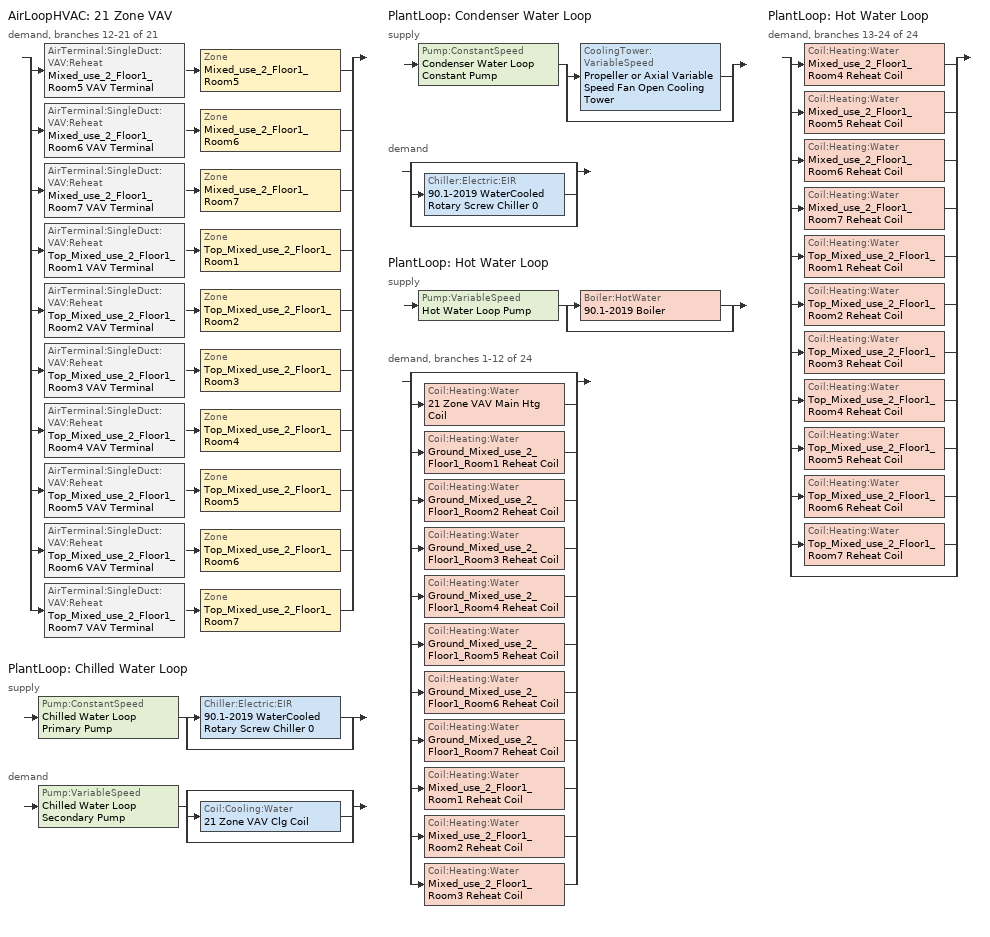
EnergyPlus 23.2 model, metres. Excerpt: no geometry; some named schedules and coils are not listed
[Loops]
AirLoopHVAC '21 Zone VAV'
 demand, branches 12-21 of 21: split
  | AirTerminal:SingleDuct:VAV:Reheat 'Mixed_use_2_Floor1_Room5 VAV Terminal' > Zone 'Mixed_use_2_Floor1_Room5'
  | AirTerminal:SingleDuct:VAV:Reheat 'Mixed_use_2_Floor1_Room6 VAV Terminal' > Zone 'Mixed_use_2_Floor1_Room6'
  | AirTerminal:SingleDuct:VAV:Reheat 'Mixed_use_2_Floor1_Room7 VAV Terminal' > Zone 'Mixed_use_2_Floor1_Room7'
  | AirTerminal:SingleDuct:VAV:Reheat 'Top_Mixed_use_2_Floor1_Room1 VAV Terminal' > Zone 'Top_Mixed_use_2_Floor1_Room1'
  | AirTerminal:SingleDuct:VAV:Reheat 'Top_Mixed_use_2_Floor1_Room2 VAV Terminal' > Zone 'Top_Mixed_use_2_Floor1_Room2'
  | AirTerminal:SingleDuct:VAV:Reheat 'Top_Mixed_use_2_Floor1_Room3 VAV Terminal' > Zone 'Top_Mixed_use_2_Floor1_Room3'
  | AirTerminal:SingleDuct:VAV:Reheat 'Top_Mixed_use_2_Floor1_Room4 VAV Terminal' > Zone 'Top_Mixed_use_2_Floor1_Room4'
  | AirTerminal:SingleDuct:VAV:Reheat 'Top_Mixed_use_2_Floor1_Room5 VAV Terminal' > Zone 'Top_Mixed_use_2_Floor1_Room5'
  | AirTerminal:SingleDuct:VAV:Reheat 'Top_Mixed_use_2_Floor1_Room6 VAV Terminal' > Zone 'Top_Mixed_use_2_Floor1_Room6'
  | AirTerminal:SingleDuct:VAV:Reheat 'Top_Mixed_use_2_Floor1_Room7 VAV Terminal' > Zone 'Top_Mixed_use_2_Floor1_Room7'
PlantLoop 'Chilled Water Loop'
 supply: Pump:ConstantSpeed 'Chilled Water Loop Primary Pump' > split
  | Chiller:Electric:EIR '90.1-2019 WaterCooled  Rotary Screw Chiller 0'
  | bypass
 demand: Pump:VariableSpeed 'Chilled Water Loop Secondary Pump' > split
  | bypass
  | Coil:Cooling:Water '21 Zone VAV Clg Coil'
  | bypass
PlantLoop 'Condenser Water Loop'
 supply: Pump:ConstantSpeed 'Condenser Water Loop Constant Pump' > split
  | CoolingTower:VariableSpeed 'Propeller or Axial Variable Speed Fan Open Cooling Tower'
  | bypass
 demand: split
  | bypass
  | Chiller:Electric:EIR '90.1-2019 WaterCooled  Rotary Screw Chiller 0'
  | bypass
PlantLoop 'Hot Water Loop'
 supply: Pump:VariableSpeed 'Hot Water Loop Pump' > split
  | Boiler:HotWater '90.1-2019 Boiler'
  | bypass
 demand, branches 1-12 of 24: split
  | bypass
  | Coil:Heating:Water '21 Zone VAV Main Htg Coil'
  | Coil:Heating:Water 'Ground_Mixed_use_2_Floor1_Room1 Reheat Coil'
  | Coil:Heating:Water 'Ground_Mixed_use_2_Floor1_Room2 Reheat Coil'
  | Coil:Heating:Water 'Ground_Mixed_use_2_Floor1_Room3 Reheat Coil'
  | Coil:Heating:Water 'Ground_Mixed_use_2_Floor1_Room4 Reheat Coil'
  | Coil:Heating:Water 'Ground_Mixed_use_2_Floor1_Room5 Reheat Coil'
  | Coil:Heating:Water 'Ground_Mixed_use_2_Floor1_Room6 Reheat Coil'
  | Coil:Heating:Water 'Ground_Mixed_use_2_Floor1_Room7 Reheat Coil'
  | Coil:Heating:Water 'Mixed_use_2_Floor1_Room1 Reheat Coil'
  | Coil:Heating:Water 'Mixed_use_2_Floor1_Room2 Reheat Coil'
  | Coil:Heating:Water 'Mixed_use_2_Floor1_Room3 Reheat Coil'
PlantLoop 'Hot Water Loop'
 demand, branches 13-24 of 24: split
  | Coil:Heating:Water 'Mixed_use_2_Floor1_Room4 Reheat Coil'
  | Coil:Heating:Water 'Mixed_use_2_Floor1_Room5 Reheat Coil'
  | Coil:Heating:Water 'Mixed_use_2_Floor1_Room6 Reheat Coil'
  | Coil:Heating:Water 'Mixed_use_2_Floor1_Room7 Reheat Coil'
  | Coil:Heating:Water 'Top_Mixed_use_2_Floor1_Room1 Reheat Coil'
  | Coil:Heating:Water 'Top_Mixed_use_2_Floor1_Room2 Reheat Coil'
  | Coil:Heating:Water 'Top_Mixed_use_2_Floor1_Room3 Reheat Coil'
  | Coil:Heating:Water 'Top_Mixed_use_2_Floor1_Room4 Reheat Coil'
  | Coil:Heating:Water 'Top_Mixed_use_2_Floor1_Room5 Reheat Coil'
  | Coil:Heating:Water 'Top_Mixed_use_2_Floor1_Room6 Reheat Coil'
  | Coil:Heating:Water 'Top_Mixed_use_2_Floor1_Room7 Reheat Coil'
  | bypass
[ZoneControl:Thermostat] Temperature Difference Between Cutout And Setpoint {deltaC}=0
Name | Zone or ZoneList | Control Type Schedule | Control 1
Mixed_use_2_Floor1_Room5 Thermostat | Mixed_use_2_Floor1_Room5 | Mixed_use_2_Floor1_Room5 Thermostat Schedule | Mixed Use Building Program_Setpoint 11
Mixed_use_2_Floor1_Room6 Thermostat | Mixed_use_2_Floor1_Room6 | Mixed_use_2_Floor1_Room6 Thermostat Schedule | Mixed Use Building Program_Setpoint 12
Mixed_use_2_Floor1_Room7 Thermostat | Mixed_use_2_Floor1_Room7 | Mixed_use_2_Floor1_Room7 Thermostat Schedule | Mixed Use Building Program_Setpoint 13
Top_Mixed_use_2_Floor1_Room1 Thermostat | Top_Mixed_use_2_Floor1_Room1 | Top_Mixed_use_2_Floor1_Room1 Thermostat Schedule | Mixed Use Building Program_Setpoint 14
Top_Mixed_use_2_Floor1_Room2 Thermostat | Top_Mixed_use_2_Floor1_Room2 | Top_Mixed_use_2_Floor1_Room2 Thermostat Schedule | Mixed Use Building Program_Setpoint 15
Top_Mixed_use_2_Floor1_Room3 Thermostat | Top_Mixed_use_2_Floor1_Room3 | Top_Mixed_use_2_Floor1_Room3 Thermostat Schedule | Mixed Use Building Program_Setpoint 16
Top_Mixed_use_2_Floor1_Room4 Thermostat | Top_Mixed_use_2_Floor1_Room4 | Top_Mixed_use_2_Floor1_Room4 Thermostat Schedule | Mixed Use Building Program_Setpoint 17
Top_Mixed_use_2_Floor1_Room5 Thermostat | Top_Mixed_use_2_Floor1_Room5 | Top_Mixed_use_2_Floor1_Room5 Thermostat Schedule | Mixed Use Building Program_Setpoint 18
Top_Mixed_use_2_Floor1_Room6 Thermostat | Top_Mixed_use_2_Floor1_Room6 | Top_Mixed_use_2_Floor1_Room6 Thermostat Schedule | Mixed Use Building Program_Setpoint 19
Top_Mixed_use_2_Floor1_Room7 Thermostat | Top_Mixed_use_2_Floor1_Room7 | Top_Mixed_use_2_Floor1_Room7 Thermostat Schedule | Mixed Use Building Program_Setpoint 20
[ThermostatSetpoint:DualSetpoint] Heating Setpoint Temperature Schedule=Mixed Use Building Program_Setpoint_HtgSetp Schedule; Cooling Setpoint Temperature Schedule=Mixed Use Building Program_Setpoint_ClgSetp Schedule
Mixed Use Building Program_Setpoint 11; Mixed Use Building Program_Setpoint 12; Mixed Use Building Program_Setpoint 13; Mixed Use Building Program_Setpoint 14; Mixed Use Building Program_Setpoint 15; Mixed Use Building Program_Setpoint 16; Mixed Use Building Program_Setpoint 17; Mixed Use Building Program_Setpoint 18; Mixed Use Building Program_Setpoint 19; Mixed Use Building Program_Setpoint 20
[AirTerminal:SingleDuct:VAV:Reheat] Availability Schedule=Always On Discrete; Maximum Air Flow Rate {m3/s}=Autosize; Zone Minimum Air Flow Input Method=Constant; Constant Minimum Air Flow Fraction=0.2; Fixed Minimum Air Flow Rate {m3/s}=0; Maximum Hot Water or Steam Flow Rate {m3/s}=Autosize; Minimum Hot Water or Steam Flow Rate {m3/s}=0; Convergence Tolerance=0.001; Damper Heating Action=Normal; Maximum Flow per Zone Floor Area During Reheat {m3/s-m2}=Autocalculate; Maximum Flow Fraction During Reheat=Autocalculate; Maximum Reheat Air Temperature {C}=40
Name | Reheat Coil
Mixed_use_2_Floor1_Room5 VAV Terminal | Mixed_use_2_Floor1_Room5 Reheat Coil
Mixed_use_2_Floor1_Room6 VAV Terminal | Mixed_use_2_Floor1_Room6 Reheat Coil
Mixed_use_2_Floor1_Room7 VAV Terminal | Mixed_use_2_Floor1_Room7 Reheat Coil
Top_Mixed_use_2_Floor1_Room1 VAV Terminal | Top_Mixed_use_2_Floor1_Room1 Reheat Coil
Top_Mixed_use_2_Floor1_Room2 VAV Terminal | Top_Mixed_use_2_Floor1_Room2 Reheat Coil
Top_Mixed_use_2_Floor1_Room3 VAV Terminal | Top_Mixed_use_2_Floor1_Room3 Reheat Coil
Top_Mixed_use_2_Floor1_Room4 VAV Terminal | Top_Mixed_use_2_Floor1_Room4 Reheat Coil
Top_Mixed_use_2_Floor1_Room5 VAV Terminal | Top_Mixed_use_2_Floor1_Room5 Reheat Coil
Top_Mixed_use_2_Floor1_Room6 VAV Terminal | Top_Mixed_use_2_Floor1_Room6 Reheat Coil
Top_Mixed_use_2_Floor1_Room7 VAV Terminal | Top_Mixed_use_2_Floor1_Room7 Reheat Coil
[Coil:Heating:Water] Availability Schedule=Always On Discrete; U-Factor Times Area Value {W/K}=Autosize; Maximum Water Flow Rate {m3/s}=Autosize; Performance Input Method=UFactorTimesAreaAndDesignWaterFlowRate; Rated Capacity {W}=Autosize; Rated Inlet Water Temperature {C}=82.2222; Rated Inlet Air Temperature {C}=12.7778; Rated Outlet Water Temperature {C}=71.1111; Rated Outlet Air Temperature {C}=40; Rated Ratio for Air and Water Convection=0.5
Ground_Mixed_use_2_Floor1_Room1 Reheat Coil; Ground_Mixed_use_2_Floor1_Room2 Reheat Coil; Ground_Mixed_use_2_Floor1_Room3 Reheat Coil; Ground_Mixed_use_2_Floor1_Room4 Reheat Coil; Ground_Mixed_use_2_Floor1_Room5 Reheat Coil; Ground_Mixed_use_2_Floor1_Room6 Reheat Coil; Ground_Mixed_use_2_Floor1_Room7 Reheat Coil; Mixed_use_2_Floor1_Room1 Reheat Coil; Mixed_use_2_Floor1_Room2 Reheat Coil; Mixed_use_2_Floor1_Room3 Reheat Coil; Mixed_use_2_Floor1_Room4 Reheat Coil; Mixed_use_2_Floor1_Room5 Reheat Coil; Mixed_use_2_Floor1_Room6 Reheat Coil; Mixed_use_2_Floor1_Room7 Reheat Coil; Top_Mixed_use_2_Floor1_Room1 Reheat Coil; Top_Mixed_use_2_Floor1_Room2 Reheat Coil; Top_Mixed_use_2_Floor1_Room3 Reheat Coil; Top_Mixed_use_2_Floor1_Room4 Reheat Coil; Top_Mixed_use_2_Floor1_Room5 Reheat Coil; Top_Mixed_use_2_Floor1_Room6 Reheat Coil; Top_Mixed_use_2_Floor1_Room7 Reheat Coil
[Zone equipment]
Mixed_use_2_Floor1_Room5: Mixed_use_2_Floor1_Room5 VAV Terminal
Mixed_use_2_Floor1_Room6: Mixed_use_2_Floor1_Room6 VAV Terminal
Mixed_use_2_Floor1_Room7: Mixed_use_2_Floor1_Room7 VAV Terminal
Top_Mixed_use_2_Floor1_Room1: Top_Mixed_use_2_Floor1_Room1 VAV Terminal
Top_Mixed_use_2_Floor1_Room2: Top_Mixed_use_2_Floor1_Room2 VAV Terminal
Top_Mixed_use_2_Floor1_Room3: Top_Mixed_use_2_Floor1_Room3 VAV Terminal
Top_Mixed_use_2_Floor1_Room4: Top_Mixed_use_2_Floor1_Room4 VAV Terminal
Top_Mixed_use_2_Floor1_Room5: Top_Mixed_use_2_Floor1_Room5 VAV Terminal
Top_Mixed_use_2_Floor1_Room6: Top_Mixed_use_2_Floor1_Room6 VAV Terminal
Top_Mixed_use_2_Floor1_Room7: Top_Mixed_use_2_Floor1_Room7 VAV Terminal
[Sizing:Zone] Zone Cooling Design Supply Air Temperature Input Method=SupplyAirTemperature; Zone Cooling Design Supply Air Temperature {C}=12.7778; Zone Cooling Design Supply Air Temperature Difference {deltaC}=11.11; Zone Heating Design Supply Air Temperature Input Method=SupplyAirTemperature; Zone Heating Design Supply Air Temperature {C}=40; Zone Heating Design Supply Air Temperature Difference {deltaC}=11.11; Zone Cooling Design Supply Air Humidity Ratio {kgWater/kgDryAir}=0.0085; Zone Heating Design Supply Air Humidity Ratio {kgWater/kgDryAir}=0.008; Cooling Design Air Flow Method=DesignDayWithLimit; Cooling Design Air Flow Rate {m3/s}=0; Cooling Minimum Air Flow per Zone Floor Area {m3/s-m2}=0.000762; Cooling Minimum Air Flow {m3/s}=0; Cooling Minimum Air Flow Fraction=0; Heating Design Air Flow Method=DesignDay; Heating Design Air Flow Rate {m3/s}=0; Heating Maximum Air Flow per Zone Floor Area {m3/s-m2}=0.002032; Heating Maximum Air Flow {m3/s}=0.141576; Heating Maximum Air Flow Fraction=0.3; Account for Dedicated Outdoor Air System=No; Zone Load Sizing Method=Sensible Load Only No Latent Load; Zone Latent Cooling Design Supply Air Humidity Ratio Input Method=HumidityRatioDifference; Zone Cooling Design Supply Air Humidity Ratio Difference {kgWater/kgDryAir}=0.005; Zone Latent Heating Design Supply Air Humidity Ratio Input Method=HumidityRatioDifference; Zone Humidification Design Supply Air Humidity Ratio Difference {kgWater/kgDryAir}=0.005
Name | Design Specification Outdoor Air Object
Mixed_use_2_Floor1_Room5 | Mixed_use_2_Floor1_Room5 DSOA Space List
Mixed_use_2_Floor1_Room6 | Mixed_use_2_Floor1_Room6 DSOA Space List
Mixed_use_2_Floor1_Room7 | Mixed_use_2_Floor1_Room7 DSOA Space List
Top_Mixed_use_2_Floor1_Room1 | Top_Mixed_use_2_Floor1_Room1 DSOA Space List
Top_Mixed_use_2_Floor1_Room2 | Top_Mixed_use_2_Floor1_Room2 DSOA Space List
Top_Mixed_use_2_Floor1_Room3 | Top_Mixed_use_2_Floor1_Room3 DSOA Space List
Top_Mixed_use_2_Floor1_Room4 | Top_Mixed_use_2_Floor1_Room4 DSOA Space List
Top_Mixed_use_2_Floor1_Room5 | Top_Mixed_use_2_Floor1_Room5 DSOA Space List
Top_Mixed_use_2_Floor1_Room6 | Top_Mixed_use_2_Floor1_Room6 DSOA Space List
Top_Mixed_use_2_Floor1_Room7 | Top_Mixed_use_2_Floor1_Room7 DSOA Space List
[DesignSpecification:OutdoorAir]
Mixed Use Building Program_Ventilation: Outdoor Air Method=Sum; Outdoor Air Flow per Person {m3/s-person}=0.00235973; Outdoor Air Flow per Zone Floor Area {m3/s-m2}=0.00042672; Outdoor Air Flow per Zone {m3/s}=0; Outdoor Air Flow Air Changes per Hour {1/hr}=0
[DesignSpecification:OutdoorAir:SpaceList] Space Design Specification Outdoor Air Object Name 1=Mixed Use Building Program_Ventilation
Name | Space Name 1
Mixed_use_2_Floor1_Room5 DSOA Space List | Mixed_use_2_Floor1_Room5_Space
Mixed_use_2_Floor1_Room6 DSOA Space List | Mixed_use_2_Floor1_Room6_Space
Mixed_use_2_Floor1_Room7 DSOA Space List | Mixed_use_2_Floor1_Room7_Space
Top_Mixed_use_2_Floor1_Room1 DSOA Space List | Top_Mixed_use_2_Floor1_Room1_Space
Top_Mixed_use_2_Floor1_Room2 DSOA Space List | Top_Mixed_use_2_Floor1_Room2_Space
Top_Mixed_use_2_Floor1_Room3 DSOA Space List | Top_Mixed_use_2_Floor1_Room3_Space
Top_Mixed_use_2_Floor1_Room4 DSOA Space List | Top_Mixed_use_2_Floor1_Room4_Space
Top_Mixed_use_2_Floor1_Room5 DSOA Space List | Top_Mixed_use_2_Floor1_Room5_Space
Top_Mixed_use_2_Floor1_Room6 DSOA Space List | Top_Mixed_use_2_Floor1_Room6_Space
Top_Mixed_use_2_Floor1_Room7 DSOA Space List | Top_Mixed_use_2_Floor1_Room7_Space
[SetpointManager:Scheduled] Control Variable=Temperature
Name | Schedule | Setpoint Node or NodeList
Chilled Water Loop Setpoint Manager | Chilled Water Loop Temp - 44F | Chilled Water Loop Supply Outlet Node
Hot Water Loop Setpoint Manager | Hot Water Loop Temp - 180F | Hot Water Loop Supply Outlet Node
[PlantLoop] Fluid Type=Water; Maximum Loop Flow Rate {m3/s}=Autosize; Minimum Loop Flow Rate {m3/s}=0; Plant Loop Volume {m3}=Autocalculate; Load Distribution Scheme=Optimal; Plant Loop Demand Calculation Scheme=SingleSetpoint
Name | Plant Equipment Operation Scheme | Maximum Loop Temperature {C} | Minimum Loop Temperature {C} | Common Pipe Simulation
Chilled Water Loop | Chilled Water Loop Operation Schemes | 40 | 1 | CommonPipe
Condenser Water Loop | Condenser Water Loop Operation Schemes | 80 | 5 | None
Hot Water Loop | Hot Water Loop Operation Schemes | 100 | 10 | None
[Sizing:Plant]
Name | Loop Type | Design Loop Exit Temperature {C} | Loop Design Temperature Difference {deltaC} | Sizing Option | Zone Timesteps in Averaging Window | Coincident Sizing Factor Mode
Chilled Water Loop | Cooling | 6.66667 | 5.61111 | NonCoincident | 1 | None
Condenser Water Loop | Condenser | 29.4444 | 5.55556 | Coincident | 6 | GlobalCoolingSizingFactor
Hot Water Loop | Heating | 82.2222 | 11.1111 | NonCoincident | 1 | None
[Pump:ConstantSpeed] Design Flow Rate {m3/s}=Autosize; Design Power Consumption {W}=Autosize; Motor Efficiency=0.9; Fraction of Motor Inefficiencies to Fluid Stream=0; Pump Control Type=Intermittent; Design Power Sizing Method=PowerPerFlowPerPressure; Design Electric Power per Unit Flow Rate {W/(m3/s)}=348701.1; Design Shaft Power per Unit Flow Rate per Unit Head {W-s/m3-Pa}=1.28205
Name | Design Pump Head {Pa}
Chilled Water Loop Primary Pump | 44836
Condenser Water Loop Constant Pump | 148557
[Chiller:Electric:EIR]
90.1-2019 WaterCooled  Rotary Screw Chiller 0: Reference Capacity {W}=Autosize; Reference COP {W/W}=5.76557; Reference Leaving Chilled Water Temperature {C}=6.66667; Reference Entering Condenser Fluid Temperature {C}=35; Reference Chilled Water Flow Rate {m3/s}=Autosize; Reference Condenser Fluid Flow Rate {m3/s}=Autosize; Cooling Capacity Function of Temperature Curve=ChlrWtrPosDispPathAAllQRatio_fTchwsTcwsSI; Electric Input to Cooling Output Ratio Function of Temperature Curve=ChlrWtrPosDispPathAAllEIRRatio_fTchwsTcwsSI; Electric Input to Cooling Output Ratio Function of Part Load Ratio Curve=ChlrWtrPosDispPathAAllEIRRatio_fQRatio; Minimum Part Load Ratio=0.15; Maximum Part Load Ratio=1; Optimum Part Load Ratio=1; Minimum Unloading Ratio=0.25; Condenser Type=WaterCooled; Condenser Fan Power Ratio {W/W}=0; Fraction of Compressor Electric Consumption Rejected by Condenser=1; Leaving Chilled Water Lower Temperature Limit {C}=2.22222; Chiller Flow Mode=ConstantFlow; Sizing Factor=1; Basin Heater Capacity {W/K}=0; Basin Heater Setpoint Temperature {C}=10; Condenser Heat Recovery Relative Capacity Fraction=1
[Pump:VariableSpeed] Design Maximum Flow Rate {m3/s}=Autosize; Design Power Consumption {W}=Autosize; Motor Efficiency=0.9; Fraction of Motor Inefficiencies to Fluid Stream=0; Coefficient 1 of the Part Load Performance Curve=0; Design Minimum Flow Rate {m3/s}=0; Pump Control Type=Intermittent; Skin Loss Radiative Fraction=0.5; Design Power Sizing Method=PowerPerFlowPerPressure; Design Electric Power per Unit Flow Rate {W/(m3/s)}=348701.1; Design Shaft Power per Unit Flow Rate per Unit Head {W/((m3/s)-Pa)}=1.28205; Design Minimum Flow Rate Fraction=0
Name | Design Pump Head {Pa} | Coefficient 2 of the Part Load Performance Curve | Coefficient 3 of the Part Load Performance Curve | Coefficient 4 of the Part Load Performance Curve
Chilled Water Loop Secondary Pump | 134508 | 0.0205 | 0.4101 | 0.5753
Hot Water Loop Pump | 179344 | 1 | 0 | 0
[PlantEquipmentOperationSchemes] Control Scheme Schedule Name 1=Always On Discrete
Name | Control Scheme Object Type 1 | Control Scheme Name 1
Chilled Water Loop Operation Schemes | PlantEquipmentOperation:CoolingLoad | Chilled Water Loop Cooling Operation Scheme
Condenser Water Loop Operation Schemes | PlantEquipmentOperation:CoolingLoad | Condenser Water Loop Cooling Operation Scheme
Hot Water Loop Operation Schemes | PlantEquipmentOperation:HeatingLoad | Hot Water Loop Heating Operation Scheme
[PlantEquipmentOperation:CoolingLoad] Load Range Lower Limit 1 {W}=0; Load Range Upper Limit 1 {W}=1000000000
Name | Range Equipment List Name 1
Chilled Water Loop Cooling Operation Scheme | Chilled Water Loop Cooling Equipment List
Condenser Water Loop Cooling Operation Scheme | Condenser Water Loop Cooling Equipment List
[PlantEquipmentList]
Chilled Water Loop Cooling Equipment List: Chiller:Electric:EIR, 90.1-2019 WaterCooled  Rotary Screw Chiller 0
Condenser Water Loop Cooling Equipment List: CoolingTower:VariableSpeed, Propeller or Axial Variable Speed Fan Open Cooling Tower
Hot Water Loop Heating Equipment List: Boiler:HotWater, 90.1-2019 Boiler
[CoolingTower:VariableSpeed]
Propeller or Axial Variable Speed Fan Open Cooling Tower: Model Type=CoolToolsCrossFlow; Design Inlet Air Wet-Bulb Temperature {C}=23.8; Design Approach Temperature {deltaC}=5.55556; Design Range Temperature {deltaC}=5.55556; Design Water Flow Rate {m3/s}=Autosize; Design Air Flow Rate {m3/s}=Autosize; Design Fan Power {W}=Autosize; Fan Power Ratio Function of Air Flow Rate Ratio Curve=VSD-TWR-FAN-FPLR; Minimum Air Flow Rate Ratio=0.2; Fraction of Tower Capacity in Free Convection Regime=0.125; Basin Heater Capacity {W/K}=0; Basin Heater Setpoint Temperature {C}=2; Evaporation Loss Mode=SaturatedExit; Evaporation Loss Factor {percent/K}=0.2; Drift Loss Percent {percent}=0.008; Blowdown Calculation Mode=ConcentrationRatio; Blowdown Concentration Ratio=3; Number of Cells=1; Cell Control=MinimalCell; Sizing Factor=1
[SetpointManager:FollowOutdoorAirTemperature]
Condenser Water Loop Setpoint Manager Follow OATwb with 10.0F Approach: Control Variable=Temperature; Reference Temperature Type=OutdoorAirWetBulb; Offset Temperature Difference {deltaC}=5.55556; Maximum Setpoint Temperature {C}=29.3556; Minimum Setpoint Temperature {C}=21.1111; Setpoint Node or NodeList=Condenser Water Loop Supply Outlet Node
[Boiler:HotWater]
90.1-2019 Boiler: Fuel Type=NaturalGas; Nominal Capacity {W}=Autosize; Nominal Thermal Efficiency=0.84; Efficiency Curve Temperature Evaluation Variable=LeavingBoiler; Normalized Boiler Efficiency Curve=Boiler with No Minimum Turndown; Design Water Flow Rate {m3/s}=Autosize; Minimum Part Load Ratio=0; Maximum Part Load Ratio=1.2; Optimum Part Load Ratio=1; Water Outlet Upper Temperature Limit {C}=95; Boiler Flow Mode=LeavingSetpointModulated; On Cycle Parasitic Electric Load {W}=0; Sizing Factor=1; Off Cycle Parasitic Fuel Load {W}=0
[PlantEquipmentOperation:HeatingLoad]
Hot Water Loop Heating Operation Scheme: Load Range Lower Limit 1 {W}=0; Load Range Upper Limit 1 {W}=1000000000; Range Equipment List Name 1=Hot Water Loop Heating Equipment List
[Schedule:Week:Daily]
Chilled Water Loop Temp - 44F Week Rule - Jan1-Dec31: Chilled Water Loop Temp - 44F Default, Chilled Water Loop Temp - 44F Default, Chilled Water Loop Temp - 44F Default, Chilled Water Loop Temp - 44F Default, Chilled Water Loop Temp - 44F Default, Chilled Water Loop Temp - 44F Default, Chilled Water Loop Temp - 44F Default, Chilled Water Loop Temp - 44F Default, Chilled Water Loop Temp - 44F Default, Chilled Water Loop Temp - 44F Default, Chilled Water Loop Temp - 44F Default, Chilled Water Loop Temp - 44F Default
Hot Water Loop Temp - 180F Week Rule - Jan1-Dec31: Hot Water Loop Temp - 180F Default, Hot Water Loop Temp - 180F Default, Hot Water Loop Temp - 180F Default, Hot Water Loop Temp - 180F Default, Hot Water Loop Temp - 180F Default, Hot Water Loop Temp - 180F Default, Hot Water Loop Temp - 180F Default, Hot Water Loop Temp - 180F Default, Hot Water Loop Temp - 180F Default, Hot Water Loop Temp - 180F Default, Hot Water Loop Temp - 180F Default, Hot Water Loop Temp - 180F Default
[Schedule:Year]
Mixed Use Building Program_Setpoint_HtgSetp Schedule: Mixed Use Building Program_Setpoint_HtgSetp Schedule Week Rule - Jan1-Dec31, 1, 1, 12, 31
Mixed Use Building Program_Setpoint_ClgSetp Schedule: Mixed Use Building Program_Setpoint_ClgSetp Schedule Week Rule - Jan1-Dec31, 1, 1, 12, 31
Chilled Water Loop Temp - 44F: Chilled Water Loop Temp - 44F Week Rule - Jan1-Dec31, 1, 1, 12, 31
Hot Water Loop Temp - 180F: Hot Water Loop Temp - 180F Week Rule - Jan1-Dec31, 1, 1, 12, 31
[Schedule:Compact]
Mixed_use_2_Floor1_Room5 Thermostat Schedule; Mixed_use_2_Floor1_Room6 Thermostat Schedule; Mixed_use_2_Floor1_Room7 Thermostat Schedule; Top_Mixed_use_2_Floor1_Room1 Thermostat Schedule; Top_Mixed_use_2_Floor1_Room2 Thermostat Schedule; Top_Mixed_use_2_Floor1_Room3 Thermostat Schedule; Top_Mixed_use_2_Floor1_Room4 Thermostat Schedule; Top_Mixed_use_2_Floor1_Room5 Thermostat Schedule; Top_Mixed_use_2_Floor1_Room6 Thermostat Schedule; Top_Mixed_use_2_Floor1_Room7 Thermostat Schedule: Through: 12/31, For: AllDays, Until: 24:00, 4
[Schedule:Constant]
Always On Discrete: Hourly Value=1
[Curve:Biquadratic] Minimum Value of x {BasedOnField A2}=4.44; Maximum Value of x {BasedOnField A2}=12.22; Minimum Value of y {BasedOnField A3}=15.56; Maximum Value of y {BasedOnField A3}=29.44
Name | Coefficient1 Constant | Coefficient2 x | Coefficient3 x**2 | Coefficient4 y | Coefficient5 y**2 | Coefficient6 x*y | Minimum Curve Output {BasedOnField A4} | Maximum Curve Output {BasedOnField A4}
ChlrWtrPosDispPathAAllQRatio_fTchwsTcwsSI | 0.96744 | 0.037082 | 0.000434 | -0.005837 | -4.9e-05 | -0.000274 | 0.89 | 1.33
ChlrWtrPosDispPathAAllEIRRatio_fTchwsTcwsSI | 0.665307 | -0.009339 | 0.000483 | 0.009492 | 0.000544 | -0.000864 | 0.74 | 1.27
[Curve:Quadratic]
ChlrWtrPosDispPathAAllEIRRatio_fQRatio: Coefficient1 Constant=0.310965; Coefficient2 x=0.322519; Coefficient3 x**2=0.372745; Minimum Value of x {BasedOnField A2}=0.1; Maximum Value of x {BasedOnField A2}=1; Minimum Curve Output {BasedOnField A3}=0.35
[Curve:Cubic] Minimum Value of x {BasedOnField A2}=0
Name | Coefficient1 Constant | Coefficient2 x | Coefficient3 x**2 | Coefficient4 x**3 | Maximum Value of x {BasedOnField A2}
VSD-TWR-FAN-FPLR | 0.331629 | -0.885676 | 0.605565 | 0.948482 | 1
Boiler with No Minimum Turndown | 0.7463 | 1.3196 | -2.2154 | 1.1674 | 1.3
